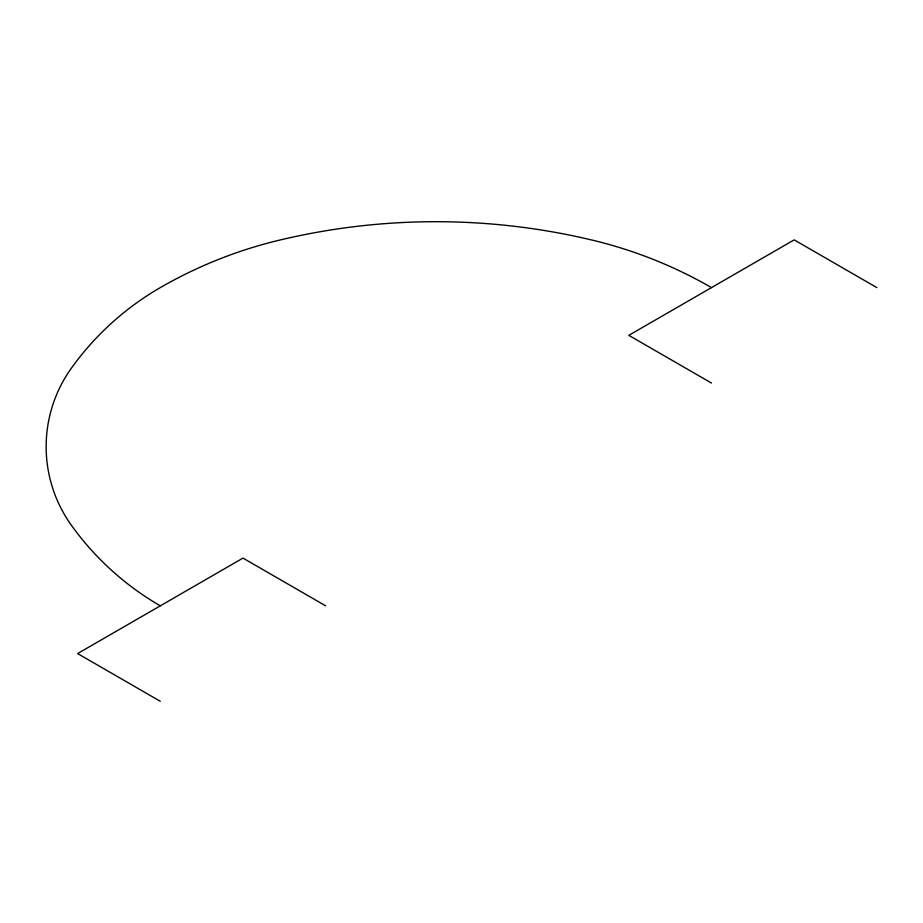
<?xml version="1.0" encoding="UTF-8"?>
<svg xmlns="http://www.w3.org/2000/svg" width="923" height="923" viewBox="0 0 923 923"><rect width="100%" height="100%" fill="white"/><g stroke="black" fill="none" stroke-linecap="round" stroke-linejoin="round"><path stroke-width="1.38" d="M876.85 287.607L794.172 239.876L628.817 335.337L711.495 383.068M325.657 605.834L242.98 558.103L77.624 653.565L160.302 701.307M711.495 287.607A445.382 445.382 0 0 0 592.393 240.153A672.844 672.844 0 0 0 279.404 240.153A445.382 445.382 0 0 0 160.302 287.607A284.376 284.376 0 0 0 71.429 368.104A134.85 134.85 0 0 0 71.429 525.325A284.376 284.376 0 0 0 160.302 605.834"/></g></svg>
